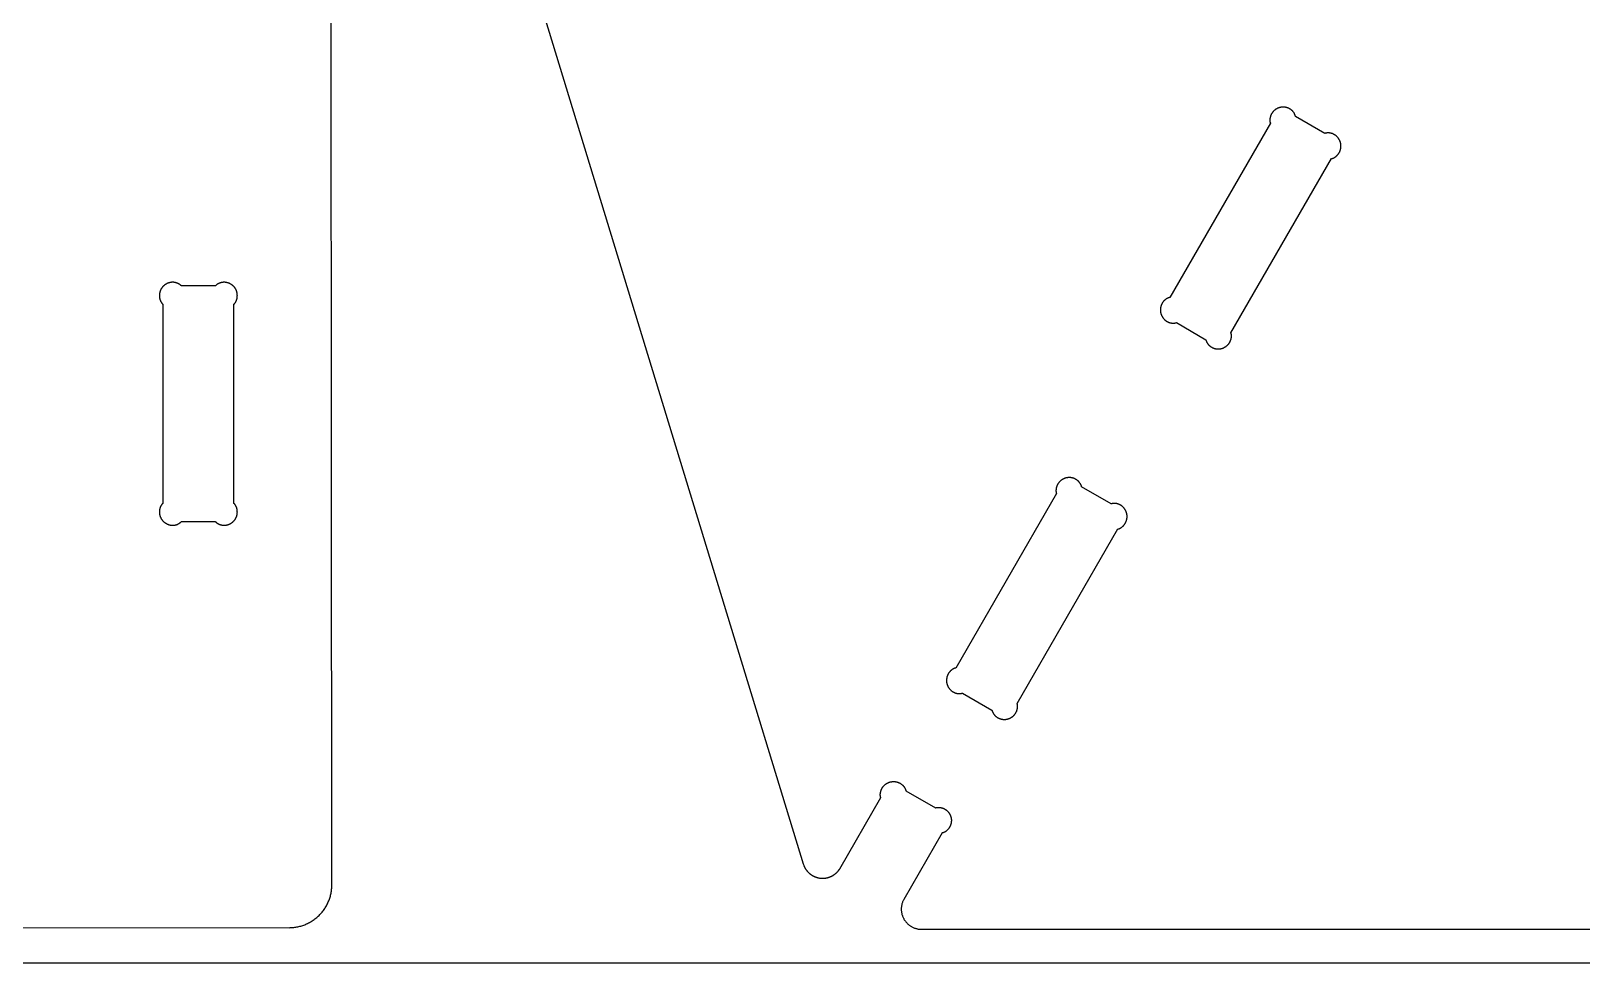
# Model space of a CAD drawing. Header units: millimetres. Extents: x 0 to 2438, y 0 to 1220.
# Drawn here: x 778 to 1238.5, y 0 to 276.7 of the extents above; entities that cross this region are included whole.
import ezdxf

# ---------------------------------------------------------------- set-up
doc = ezdxf.new("R2010")
doc.units = ezdxf.units.MM
doc.header["$MEASUREMENT"] = 0
for name, color, linetype in [('Profile - inside', 30, 'Continuous'), ('Profile - outside', 7, 'Continuous'), ('Stock Perimeter', 1, 'Continuous')]:
    doc.layers.add(name, color=color, linetype=linetype)

msp = doc.modelspace()

# ---------------------------------------------------------------- linework, layer by layer
at = {"layer": 'Profile - inside'}
for points in [[(1116.08, 197.54), (1116.06, 197.54), (1116.04, 197.54), (1116.01, 197.54), (1115.99, 197.54), (1115.97, 197.53), (1115.94, 197.53), (1115.92, 197.52), (1115.89, 197.52), (1115.85, 197.51), (1115.8, 197.49), (1115.75, 197.48), (1115.7, 197.46), (1115.65, 197.44), (1115.6, 197.42), (1115.55, 197.4), (1115.49, 197.38), (1115.44, 197.35), (1115.39, 197.33), (1115.34, 197.3), (1115.28, 197.27), (1115.21, 197.22), (1115.13, 197.18), (1115.06, 197.13), (1114.99, 197.08), (1114.91, 197.03), (1114.84, 196.97), (1114.77, 196.91), (1114.7, 196.86), (1114.63, 196.79), (1114.56, 196.73), (1114.49, 196.67), (1114.42, 196.6), (1114.36, 196.53), (1114.29, 196.46), (1114.23, 196.38), (1114.17, 196.31), (1114.11, 196.23), (1114.05, 196.15), (1113.99, 196.07), (1113.94, 195.99), (1113.89, 195.9), (1113.84, 195.82), (1113.79, 195.73), (1113.74, 195.64), (1113.7, 195.55), (1113.66, 195.46), (1113.62, 195.36), (1113.58, 195.27), (1113.54, 195.18), (1113.51, 195.08), (1113.48, 194.98), (1113.45, 194.88), (1113.43, 194.79), (1113.41, 194.69), (1113.39, 194.59), (1113.37, 194.49), (1113.35, 194.39), (1113.34, 194.29), (1113.33, 194.19), (1113.32, 194.08), (1113.32, 193.98), (1113.32, 193.88), (1113.32, 193.78), (1113.32, 193.68), (1113.33, 193.59), (1113.34, 193.49), (1113.35, 193.39), (1113.36, 193.29), (1113.38, 193.2), (1113.39, 193.1), (1113.41, 193.01), (1113.44, 192.91), (1113.46, 192.82), (1113.49, 192.73), (1113.51, 192.64), (1113.54, 192.55), (1113.58, 192.47), (1113.61, 192.38), (1113.64, 192.3), (1113.68, 192.22), (1113.72, 192.14), (1113.76, 192.06), (1113.8, 191.98), (1113.84, 191.9), (1113.92, 191.78), (1113.96, 191.72), (1114, 191.66), (1114.04, 191.6), (1114.08, 191.54), (1114.13, 191.48), (1114.17, 191.42), (1114.22, 191.36), (1114.27, 191.3), (1114.32, 191.24), (1114.37, 191.19), (1114.42, 191.13), (1114.47, 191.07), (1114.53, 191.02), (1114.59, 190.97), (1114.64, 190.91), (1114.7, 190.86), (1114.76, 190.81), (1114.82, 190.76), (1114.89, 190.71), (1114.95, 190.67), (1115.01, 190.62), (1115.08, 190.58), (1115.15, 190.53), (1115.21, 190.49), (1115.28, 190.45), (1115.35, 190.41), (1115.42, 190.37), (1115.49, 190.33), (1115.56, 190.3), (1115.64, 190.27), (1115.71, 190.23), (1115.79, 190.2), (1115.86, 190.18), (1115.94, 190.15), (1116.01, 190.12), (1116.09, 190.1), (1116.16, 190.08), (1116.24, 190.06), (1116.32, 190.04), (1116.4, 190.02), (1116.48, 190.01), (1116.55, 190), (1116.63, 189.98), (1116.71, 189.97), (1116.79, 189.97), (1116.87, 189.96), (1116.95, 189.96), (1117.02, 189.95), (1117.1, 189.95), (1117.18, 189.96), (1117.26, 189.96), (1117.33, 189.96), (1117.41, 189.97), (1117.49, 189.98), (1117.56, 189.99), (1117.64, 190), (1117.71, 190.01), (1117.78, 190.02), (1117.86, 190.04), (1117.93, 190.06), (1118, 190.08), (1118.07, 190.1), (1126.82, 185.04), (1126.84, 184.97), (1126.86, 184.9), (1126.88, 184.83), (1126.9, 184.76), (1126.93, 184.69), (1126.95, 184.62), (1126.98, 184.55), (1127.01, 184.48), (1127.04, 184.41), (1127.07, 184.34), (1127.11, 184.27), (1127.14, 184.2), (1127.18, 184.13), (1127.22, 184.07), (1127.26, 184), (1127.31, 183.93), (1127.35, 183.87), (1127.4, 183.81), (1127.44, 183.74), (1127.49, 183.68), (1127.54, 183.62), (1127.59, 183.56), (1127.65, 183.5), (1127.7, 183.44), (1127.76, 183.38), (1127.81, 183.33), (1127.87, 183.28), (1127.93, 183.22), (1127.99, 183.17), (1128.06, 183.12), (1128.12, 183.07), (1128.18, 183.02), (1128.25, 182.98), (1128.32, 182.93), (1128.38, 182.89), (1128.45, 182.85), (1128.52, 182.81), (1128.59, 182.77), (1128.66, 182.73), (1128.73, 182.69), (1128.8, 182.66), (1128.87, 182.63), (1128.95, 182.6), (1129.02, 182.57), (1129.09, 182.54), (1129.17, 182.51), (1129.24, 182.49), (1129.31, 182.46), (1129.39, 182.44), (1129.46, 182.42), (1129.54, 182.4), (1129.61, 182.38), (1129.69, 182.37), (1129.76, 182.35), (1129.84, 182.34), (1129.91, 182.33), (1129.98, 182.32), (1130.06, 182.31), (1130.13, 182.3), (1130.2, 182.3), (1130.28, 182.29), (1130.35, 182.29), (1130.49, 182.29), (1130.58, 182.29), (1130.67, 182.29), (1130.76, 182.3), (1130.85, 182.3), (1130.94, 182.31), (1131.03, 182.32), (1131.12, 182.34), (1131.21, 182.35), (1131.3, 182.37), (1131.39, 182.39), (1131.48, 182.41), (1131.57, 182.44), (1131.67, 182.47), (1131.76, 182.5), (1131.85, 182.53), (1131.94, 182.56), (1132.03, 182.6), (1132.12, 182.64), (1132.21, 182.68), (1132.3, 182.73), (1132.39, 182.77), (1132.47, 182.82), (1132.56, 182.87), (1132.64, 182.93), (1132.73, 182.98), (1132.81, 183.04), (1132.89, 183.1), (1132.97, 183.17), (1133.05, 183.23), (1133.12, 183.3), (1133.2, 183.37), (1133.27, 183.44), (1133.34, 183.51), (1133.41, 183.59), (1133.48, 183.66), (1133.54, 183.74), (1133.61, 183.82), (1133.67, 183.9), (1133.73, 183.98), (1133.78, 184.07), (1133.84, 184.15), (1133.89, 184.24), (1133.94, 184.32), (1133.98, 184.41), (1134.03, 184.5), (1134.07, 184.59), (1134.11, 184.68), (1134.15, 184.77), (1134.18, 184.86), (1134.21, 184.95), (1134.24, 185.04), (1134.27, 185.13), (1134.3, 185.23), (1134.32, 185.32), (1134.34, 185.41), (1134.36, 185.5), (1134.37, 185.59), (1134.39, 185.68), (1134.4, 185.77), (1134.41, 185.86), (1134.41, 185.95), (1134.42, 186.04), (1134.42, 186.13), (1134.42, 186.22), (1134.42, 186.28), (1134.42, 186.34), (1134.42, 186.39), (1134.41, 186.45), (1134.41, 186.51), (1134.4, 186.56), (1134.4, 186.62), (1134.39, 186.67), (1134.38, 186.72), (1134.36, 186.77), (1134.35, 186.82), (1134.34, 186.87), (1134.33, 186.89), (1134.32, 186.91), (1134.31, 186.94), (1134.31, 186.96), (1134.3, 186.98), (1134.29, 187), (1134.28, 187.02), (1134.27, 187.04), (1164.17, 238.83), (1164.19, 238.83), (1164.22, 238.83), (1164.24, 238.83), (1164.26, 238.83), (1164.29, 238.84), (1164.31, 238.84), (1164.33, 238.85), (1164.36, 238.85), (1164.4, 238.86), (1164.45, 238.88), (1164.5, 238.89), (1164.55, 238.91), (1164.6, 238.93), (1164.65, 238.95), (1164.7, 238.97), (1164.75, 238.99), (1164.81, 239.02), (1164.86, 239.05), (1164.91, 239.07), (1164.96, 239.1), (1165.04, 239.15), (1165.11, 239.2), (1165.19, 239.24), (1165.26, 239.29), (1165.33, 239.35), (1165.41, 239.4), (1165.48, 239.46), (1165.55, 239.52), (1165.62, 239.58), (1165.69, 239.64), (1165.76, 239.71), (1165.82, 239.78), (1165.89, 239.85), (1165.95, 239.92), (1166.02, 239.99), (1166.08, 240.07), (1166.14, 240.14), (1166.19, 240.22), (1166.25, 240.3), (1166.31, 240.39), (1166.36, 240.47), (1166.41, 240.56), (1166.46, 240.64), (1166.5, 240.73), (1166.55, 240.82), (1166.59, 240.92), (1166.63, 241.01), (1166.67, 241.1), (1166.7, 241.2), (1166.74, 241.3), (1166.77, 241.39), (1166.79, 241.49), (1166.82, 241.59), (1166.84, 241.69), (1166.86, 241.79), (1166.88, 241.89), (1166.89, 241.99), (1166.9, 242.09), (1166.91, 242.19), (1166.92, 242.29), (1166.92, 242.39), (1166.93, 242.49), (1166.93, 242.59), (1166.92, 242.69), (1166.92, 242.79), (1166.91, 242.89), (1166.9, 242.98), (1166.88, 243.08), (1166.87, 243.18), (1166.85, 243.27), (1166.83, 243.37), (1166.81, 243.46), (1166.79, 243.55), (1166.76, 243.64), (1166.73, 243.73), (1166.7, 243.82), (1166.67, 243.91), (1166.64, 243.99), (1166.6, 244.08), (1166.56, 244.16), (1166.52, 244.24), (1166.48, 244.32), (1166.44, 244.4), (1166.4, 244.47), (1166.33, 244.59), (1166.29, 244.66), (1166.25, 244.72), (1166.2, 244.78), (1166.16, 244.84), (1166.12, 244.9), (1166.07, 244.96), (1166.02, 245.02), (1165.98, 245.07), (1165.93, 245.13), (1165.88, 245.19), (1165.82, 245.24), (1165.77, 245.3), (1165.71, 245.35), (1165.66, 245.41), (1165.6, 245.46), (1165.54, 245.51), (1165.48, 245.56), (1165.42, 245.61), (1165.36, 245.66), (1165.3, 245.71), (1165.23, 245.75), (1165.17, 245.8), (1165.1, 245.84), (1165.03, 245.88), (1164.96, 245.92), (1164.89, 245.96), (1164.82, 246), (1164.75, 246.04), (1164.68, 246.07), (1164.61, 246.11), (1164.53, 246.14), (1164.46, 246.17), (1164.38, 246.2), (1164.31, 246.22), (1164.23, 246.25), (1164.16, 246.27), (1164.08, 246.29), (1164, 246.31), (1163.93, 246.33), (1163.85, 246.35), (1163.77, 246.36), (1163.69, 246.38), (1163.61, 246.39), (1163.53, 246.4), (1163.46, 246.41), (1163.38, 246.41), (1163.3, 246.42), (1163.22, 246.42), (1163.14, 246.42), (1163.07, 246.42), (1162.99, 246.41), (1162.91, 246.41), (1162.84, 246.4), (1162.76, 246.4), (1162.68, 246.39), (1162.61, 246.38), (1162.53, 246.36), (1162.46, 246.35), (1162.39, 246.33), (1162.32, 246.32), (1162.24, 246.3), (1162.17, 246.28), (1153.43, 251.33), (1153.41, 251.4), (1153.39, 251.47), (1153.37, 251.54), (1153.35, 251.61), (1153.32, 251.68), (1153.3, 251.75), (1153.27, 251.83), (1153.24, 251.9), (1153.21, 251.97), (1153.18, 252.03), (1153.14, 252.1), (1153.1, 252.17), (1153.07, 252.24), (1153.03, 252.31), (1152.99, 252.37), (1152.94, 252.44), (1152.9, 252.5), (1152.85, 252.57), (1152.81, 252.63), (1152.76, 252.69), (1152.71, 252.75), (1152.65, 252.81), (1152.6, 252.87), (1152.55, 252.93), (1152.49, 252.99), (1152.43, 253.04), (1152.37, 253.1), (1152.32, 253.15), (1152.25, 253.2), (1152.19, 253.25), (1152.13, 253.3), (1152.06, 253.35), (1152, 253.4), (1151.93, 253.44), (1151.87, 253.49), (1151.8, 253.53), (1151.73, 253.57), (1151.66, 253.61), (1151.59, 253.65), (1151.52, 253.68), (1151.45, 253.72), (1151.37, 253.75), (1151.3, 253.78), (1151.23, 253.81), (1151.15, 253.84), (1151.08, 253.86), (1151.01, 253.89), (1150.93, 253.91), (1150.86, 253.93), (1150.78, 253.95), (1150.71, 253.97), (1150.63, 253.99), (1150.56, 254.01), (1150.48, 254.02), (1150.41, 254.03), (1150.34, 254.05), (1150.26, 254.05), (1150.19, 254.06), (1150.11, 254.07), (1150.04, 254.08), (1149.97, 254.08), (1149.89, 254.08), (1149.75, 254.09), (1149.66, 254.09), (1149.58, 254.08), (1149.49, 254.08), (1149.4, 254.07), (1149.31, 254.06), (1149.22, 254.05), (1149.13, 254.04), (1149.04, 254.02), (1148.94, 254), (1148.85, 253.98), (1148.76, 253.96), (1148.67, 253.93), (1148.58, 253.91), (1148.49, 253.88), (1148.4, 253.85), (1148.3, 253.81), (1148.21, 253.77), (1148.12, 253.73), (1148.03, 253.69), (1147.95, 253.65), (1147.86, 253.6), (1147.77, 253.55), (1147.69, 253.5), (1147.6, 253.45), (1147.52, 253.39), (1147.43, 253.33), (1147.35, 253.27), (1147.27, 253.21), (1147.2, 253.14), (1147.12, 253.08), (1147.05, 253.01), (1146.97, 252.94), (1146.9, 252.86), (1146.83, 252.79), (1146.77, 252.71), (1146.7, 252.63), (1146.64, 252.55), (1146.58, 252.47), (1146.52, 252.39), (1146.46, 252.31), (1146.41, 252.22), (1146.36, 252.14), (1146.31, 252.05), (1146.26, 251.96), (1146.22, 251.87), (1146.17, 251.78), (1146.14, 251.69), (1146.1, 251.6), (1146.06, 251.51), (1146.03, 251.42), (1146, 251.33), (1145.97, 251.24), (1145.95, 251.15), (1145.93, 251.05), (1145.91, 250.96), (1145.89, 250.87), (1145.87, 250.78), (1145.86, 250.69), (1145.85, 250.6), (1145.84, 250.51), (1145.83, 250.42), (1145.83, 250.33), (1145.82, 250.24), (1145.82, 250.16), (1145.82, 250.1), (1145.82, 250.04), (1145.83, 249.98), (1145.83, 249.92), (1145.84, 249.86), (1145.84, 249.81), (1145.85, 249.75), (1145.86, 249.7), (1145.87, 249.65), (1145.88, 249.6), (1145.9, 249.55), (1145.91, 249.53), (1145.91, 249.5), (1145.92, 249.48), (1145.93, 249.46), (1145.94, 249.43), (1145.95, 249.41), (1145.96, 249.39), (1145.97, 249.37), (1145.98, 249.35), (1145.99, 249.33), (1116.08, 197.54)], [(838.19, 195.54), (838.21, 195.55), (838.23, 195.56), (838.25, 195.58), (838.27, 195.59), (838.29, 195.61), (838.3, 195.62), (838.32, 195.64), (838.34, 195.65), (838.38, 195.69), (838.41, 195.72), (838.45, 195.76), (838.48, 195.8), (838.51, 195.84), (838.55, 195.88), (838.58, 195.93), (838.61, 195.97), (838.65, 196.02), (838.68, 196.07), (838.71, 196.12), (838.74, 196.17), (838.78, 196.25), (838.82, 196.33), (838.86, 196.41), (838.9, 196.49), (838.94, 196.57), (838.97, 196.65), (839.01, 196.74), (839.04, 196.83), (839.07, 196.91), (839.1, 197), (839.12, 197.09), (839.15, 197.19), (839.17, 197.28), (839.19, 197.37), (839.21, 197.47), (839.22, 197.56), (839.24, 197.66), (839.25, 197.76), (839.26, 197.86), (839.26, 197.96), (839.26, 198.06), (839.27, 198.16), (839.26, 198.26), (839.26, 198.36), (839.25, 198.46), (839.24, 198.56), (839.23, 198.66), (839.22, 198.76), (839.2, 198.86), (839.18, 198.96), (839.16, 199.06), (839.13, 199.16), (839.1, 199.25), (839.07, 199.35), (839.04, 199.45), (839.01, 199.54), (838.97, 199.64), (838.93, 199.73), (838.89, 199.82), (838.84, 199.91), (838.8, 200), (838.75, 200.09), (838.7, 200.17), (838.64, 200.26), (838.59, 200.34), (838.53, 200.42), (838.47, 200.5), (838.41, 200.58), (838.35, 200.65), (838.29, 200.73), (838.23, 200.8), (838.16, 200.87), (838.09, 200.94), (838.03, 201), (837.96, 201.07), (837.89, 201.13), (837.82, 201.19), (837.74, 201.24), (837.67, 201.3), (837.6, 201.35), (837.52, 201.4), (837.45, 201.45), (837.37, 201.5), (837.3, 201.54), (837.17, 201.61), (837.11, 201.64), (837.04, 201.68), (836.98, 201.71), (836.91, 201.74), (836.84, 201.77), (836.77, 201.8), (836.7, 201.82), (836.63, 201.85), (836.56, 201.88), (836.49, 201.9), (836.41, 201.92), (836.34, 201.94), (836.27, 201.96), (836.19, 201.98), (836.11, 202), (836.04, 202.01), (835.96, 202.03), (835.88, 202.04), (835.8, 202.05), (835.73, 202.06), (835.65, 202.07), (835.57, 202.07), (835.49, 202.08), (835.41, 202.08), (835.33, 202.08), (835.25, 202.08), (835.17, 202.08), (835.09, 202.07), (835.01, 202.07), (834.93, 202.06), (834.85, 202.05), (834.77, 202.04), (834.69, 202.03), (834.61, 202.01), (834.53, 202), (834.46, 201.98), (834.38, 201.96), (834.3, 201.94), (834.23, 201.92), (834.15, 201.89), (834.08, 201.86), (834, 201.84), (833.93, 201.81), (833.86, 201.78), (833.78, 201.74), (833.71, 201.71), (833.64, 201.67), (833.57, 201.64), (833.51, 201.6), (833.44, 201.56), (833.37, 201.52), (833.31, 201.48), (833.25, 201.43), (833.18, 201.39), (833.12, 201.34), (833.06, 201.29), (833.01, 201.25), (832.95, 201.2), (832.89, 201.15), (832.84, 201.1), (832.79, 201.04), (832.74, 200.99), (822.65, 200.99), (822.6, 201.04), (822.54, 201.1), (822.49, 201.15), (822.44, 201.2), (822.38, 201.25), (822.32, 201.29), (822.26, 201.34), (822.2, 201.39), (822.14, 201.43), (822.08, 201.48), (822.01, 201.52), (821.95, 201.56), (821.88, 201.6), (821.81, 201.64), (821.74, 201.67), (821.67, 201.71), (821.6, 201.74), (821.53, 201.78), (821.46, 201.81), (821.38, 201.84), (821.31, 201.86), (821.23, 201.89), (821.16, 201.92), (821.08, 201.94), (821.01, 201.96), (820.93, 201.98), (820.85, 202), (820.77, 202.01), (820.69, 202.03), (820.61, 202.04), (820.53, 202.05), (820.46, 202.06), (820.38, 202.07), (820.3, 202.07), (820.22, 202.08), (820.14, 202.08), (820.06, 202.08), (819.98, 202.08), (819.9, 202.08), (819.82, 202.07), (819.74, 202.07), (819.66, 202.06), (819.58, 202.05), (819.5, 202.04), (819.42, 202.03), (819.35, 202.01), (819.27, 202), (819.19, 201.98), (819.12, 201.96), (819.04, 201.94), (818.97, 201.92), (818.9, 201.9), (818.82, 201.88), (818.75, 201.85), (818.68, 201.82), (818.61, 201.8), (818.54, 201.77), (818.47, 201.74), (818.41, 201.71), (818.34, 201.68), (818.28, 201.64), (818.21, 201.61), (818.09, 201.54), (818.01, 201.5), (817.94, 201.45), (817.86, 201.4), (817.79, 201.35), (817.71, 201.3), (817.64, 201.24), (817.57, 201.19), (817.5, 201.13), (817.43, 201.07), (817.36, 201), (817.29, 200.94), (817.22, 200.87), (817.16, 200.8), (817.09, 200.73), (817.03, 200.65), (816.97, 200.58), (816.91, 200.5), (816.85, 200.42), (816.8, 200.34), (816.74, 200.26), (816.69, 200.17), (816.64, 200.09), (816.59, 200), (816.54, 199.91), (816.5, 199.82), (816.46, 199.73), (816.42, 199.64), (816.38, 199.54), (816.34, 199.45), (816.31, 199.35), (816.28, 199.25), (816.25, 199.16), (816.23, 199.06), (816.21, 198.96), (816.19, 198.86), (816.17, 198.76), (816.15, 198.66), (816.14, 198.56), (816.13, 198.46), (816.13, 198.36), (816.12, 198.26), (816.12, 198.16), (816.12, 198.06), (816.12, 197.96), (816.13, 197.86), (816.14, 197.76), (816.15, 197.66), (816.16, 197.56), (816.18, 197.47), (816.2, 197.37), (816.21, 197.28), (816.24, 197.19), (816.26, 197.09), (816.29, 197), (816.32, 196.91), (816.35, 196.83), (816.38, 196.74), (816.41, 196.65), (816.45, 196.57), (816.48, 196.49), (816.52, 196.41), (816.56, 196.33), (816.6, 196.25), (816.65, 196.17), (816.68, 196.12), (816.71, 196.07), (816.74, 196.02), (816.77, 195.97), (816.8, 195.93), (816.84, 195.88), (816.87, 195.84), (816.9, 195.8), (816.94, 195.76), (816.97, 195.72), (817.01, 195.69), (817.04, 195.65), (817.06, 195.64), (817.08, 195.62), (817.1, 195.61), (817.12, 195.59), (817.14, 195.58), (817.15, 195.56), (817.17, 195.55), (817.19, 195.54), (817.19, 136.49), (817.18, 136.48), (817.16, 136.46), (817.14, 136.45), (817.12, 136.44), (817.1, 136.42), (817.08, 136.41), (817.06, 136.39), (817.05, 136.37), (817.01, 136.34), (816.97, 136.3), (816.94, 136.27), (816.91, 136.23), (816.87, 136.19), (816.84, 136.14), (816.8, 136.1), (816.77, 136.05), (816.74, 136), (816.71, 135.96), (816.68, 135.9), (816.65, 135.85), (816.6, 135.78), (816.56, 135.7), (816.52, 135.62), (816.48, 135.54), (816.45, 135.46), (816.41, 135.37), (816.38, 135.29), (816.35, 135.2), (816.32, 135.11), (816.29, 135.02), (816.26, 134.93), (816.24, 134.84), (816.21, 134.75), (816.2, 134.65), (816.18, 134.56), (816.16, 134.46), (816.15, 134.36), (816.14, 134.27), (816.13, 134.17), (816.12, 134.07), (816.12, 133.97), (816.12, 133.87), (816.12, 133.77), (816.13, 133.67), (816.13, 133.57), (816.14, 133.47), (816.15, 133.37), (816.17, 133.27), (816.19, 133.17), (816.21, 133.07), (816.23, 132.97), (816.25, 132.87), (816.28, 132.77), (816.31, 132.68), (816.34, 132.58), (816.38, 132.48), (816.42, 132.39), (816.46, 132.3), (816.5, 132.21), (816.54, 132.11), (816.59, 132.03), (816.64, 131.94), (816.69, 131.85), (816.74, 131.77), (816.8, 131.68), (816.85, 131.6), (816.91, 131.52), (816.97, 131.45), (817.03, 131.37), (817.09, 131.3), (817.16, 131.23), (817.22, 131.16), (817.29, 131.09), (817.36, 131.02), (817.43, 130.96), (817.5, 130.9), (817.57, 130.84), (817.64, 130.78), (817.71, 130.73), (817.79, 130.68), (817.86, 130.63), (817.94, 130.58), (818.01, 130.53), (818.09, 130.49), (818.21, 130.42), (818.28, 130.38), (818.34, 130.35), (818.41, 130.32), (818.47, 130.29), (818.54, 130.26), (818.61, 130.23), (818.68, 130.2), (818.75, 130.18), (818.82, 130.15), (818.9, 130.13), (818.97, 130.11), (819.04, 130.08), (819.12, 130.06), (819.19, 130.05), (819.27, 130.03), (819.35, 130.01), (819.42, 130), (819.5, 129.99), (819.58, 129.98), (819.66, 129.97), (819.74, 129.96), (819.82, 129.95), (819.89, 129.95), (819.97, 129.95), (820.05, 129.95), (820.13, 129.95), (820.21, 129.95), (820.29, 129.95), (820.37, 129.96), (820.45, 129.97), (820.53, 129.98), (820.61, 129.99), (820.69, 130), (820.77, 130.01), (820.85, 130.03), (820.93, 130.05), (821, 130.07), (821.08, 130.09), (821.16, 130.11), (821.23, 130.14), (821.31, 130.16), (821.38, 130.19), (821.45, 130.22), (821.53, 130.25), (821.6, 130.28), (821.67, 130.32), (821.74, 130.35), (821.81, 130.39), (821.88, 130.43), (821.94, 130.47), (822.01, 130.51), (822.07, 130.55), (822.13, 130.59), (822.2, 130.64), (822.26, 130.68), (822.32, 130.73), (822.38, 130.78), (822.43, 130.83), (822.49, 130.88), (822.54, 130.93), (822.59, 130.98), (822.65, 131.04), (832.74, 131.03), (832.79, 130.98), (832.84, 130.93), (832.89, 130.88), (832.95, 130.83), (833.01, 130.78), (833.07, 130.73), (833.12, 130.68), (833.19, 130.64), (833.25, 130.59), (833.31, 130.55), (833.37, 130.51), (833.44, 130.47), (833.51, 130.43), (833.57, 130.39), (833.64, 130.35), (833.71, 130.32), (833.78, 130.28), (833.86, 130.25), (833.93, 130.22), (834, 130.19), (834.08, 130.16), (834.15, 130.14), (834.23, 130.11), (834.3, 130.09), (834.38, 130.07), (834.46, 130.05), (834.54, 130.03), (834.61, 130.01), (834.69, 130), (834.77, 129.99), (834.85, 129.98), (834.93, 129.97), (835.01, 129.96), (835.09, 129.95), (835.17, 129.95), (835.25, 129.95), (835.33, 129.95), (835.41, 129.95), (835.49, 129.95), (835.57, 129.95), (835.65, 129.96), (835.73, 129.97), (835.81, 129.98), (835.88, 129.99), (835.96, 130), (836.04, 130.01), (836.11, 130.03), (836.19, 130.05), (836.27, 130.06), (836.34, 130.08), (836.41, 130.11), (836.49, 130.13), (836.56, 130.15), (836.63, 130.18), (836.7, 130.2), (836.77, 130.23), (836.84, 130.26), (836.91, 130.29), (836.98, 130.32), (837.04, 130.35), (837.11, 130.38), (837.17, 130.42), (837.3, 130.49), (837.37, 130.53), (837.45, 130.58), (837.52, 130.63), (837.6, 130.68), (837.67, 130.73), (837.74, 130.78), (837.82, 130.84), (837.89, 130.9), (837.96, 130.96), (838.03, 131.02), (838.09, 131.09), (838.16, 131.16), (838.23, 131.23), (838.29, 131.3), (838.35, 131.37), (838.41, 131.45), (838.47, 131.52), (838.53, 131.6), (838.59, 131.68), (838.64, 131.77), (838.7, 131.85), (838.75, 131.94), (838.8, 132.03), (838.84, 132.11), (838.89, 132.21), (838.93, 132.3), (838.97, 132.39), (839.01, 132.48), (839.04, 132.58), (839.07, 132.68), (839.1, 132.77), (839.13, 132.87), (839.16, 132.97), (839.18, 133.07), (839.2, 133.17), (839.22, 133.27), (839.23, 133.37), (839.24, 133.47), (839.25, 133.57), (839.26, 133.67), (839.26, 133.77), (839.27, 133.87), (839.26, 133.97), (839.26, 134.07), (839.26, 134.17), (839.25, 134.27), (839.24, 134.36), (839.22, 134.46), (839.21, 134.56), (839.19, 134.65), (839.17, 134.75), (839.15, 134.84), (839.12, 134.93), (839.1, 135.02), (839.07, 135.11), (839.04, 135.2), (839.01, 135.29), (838.97, 135.37), (838.94, 135.46), (838.9, 135.54), (838.86, 135.62), (838.82, 135.7), (838.78, 135.78), (838.74, 135.85), (838.71, 135.9), (838.68, 135.96), (838.65, 136), (838.61, 136.05), (838.58, 136.1), (838.55, 136.14), (838.51, 136.19), (838.48, 136.23), (838.45, 136.27), (838.41, 136.3), (838.37, 136.34), (838.34, 136.37), (838.32, 136.39), (838.3, 136.41), (838.28, 136.42), (838.27, 136.44), (838.25, 136.45), (838.23, 136.46), (838.21, 136.48), (838.19, 136.49), (838.19, 195.54)], [(1052.58, 87.56), (1052.56, 87.56), (1052.53, 87.56), (1052.51, 87.55), (1052.49, 87.55), (1052.46, 87.55), (1052.44, 87.54), (1052.42, 87.54), (1052.39, 87.53), (1052.34, 87.52), (1052.3, 87.51), (1052.25, 87.5), (1052.2, 87.48), (1052.15, 87.46), (1052.09, 87.44), (1052.04, 87.42), (1051.99, 87.4), (1051.94, 87.37), (1051.89, 87.34), (1051.83, 87.31), (1051.78, 87.29), (1051.71, 87.24), (1051.63, 87.19), (1051.56, 87.15), (1051.48, 87.09), (1051.41, 87.04), (1051.34, 86.99), (1051.27, 86.93), (1051.2, 86.87), (1051.13, 86.81), (1051.06, 86.75), (1050.99, 86.68), (1050.92, 86.61), (1050.86, 86.54), (1050.79, 86.47), (1050.73, 86.4), (1050.67, 86.32), (1050.61, 86.25), (1050.55, 86.17), (1050.49, 86.09), (1050.44, 86), (1050.39, 85.92), (1050.34, 85.83), (1050.29, 85.74), (1050.24, 85.66), (1050.2, 85.57), (1050.15, 85.47), (1050.11, 85.38), (1050.08, 85.29), (1050.04, 85.19), (1050.01, 85.09), (1049.98, 85), (1049.95, 84.9), (1049.93, 84.8), (1049.9, 84.7), (1049.88, 84.6), (1049.87, 84.5), (1049.85, 84.4), (1049.84, 84.3), (1049.83, 84.2), (1049.82, 84.1), (1049.82, 84), (1049.82, 83.9), (1049.82, 83.8), (1049.82, 83.7), (1049.83, 83.6), (1049.83, 83.5), (1049.85, 83.41), (1049.86, 83.31), (1049.87, 83.21), (1049.89, 83.12), (1049.91, 83.02), (1049.93, 82.93), (1049.96, 82.84), (1049.98, 82.75), (1050.01, 82.66), (1050.04, 82.57), (1050.07, 82.48), (1050.11, 82.4), (1050.14, 82.31), (1050.18, 82.23), (1050.22, 82.15), (1050.26, 82.07), (1050.3, 81.99), (1050.34, 81.92), (1050.42, 81.79), (1050.46, 81.73), (1050.5, 81.67), (1050.54, 81.61), (1050.58, 81.55), (1050.63, 81.49), (1050.67, 81.43), (1050.72, 81.37), (1050.77, 81.32), (1050.82, 81.26), (1050.87, 81.2), (1050.92, 81.15), (1050.97, 81.09), (1051.03, 81.04), (1051.08, 80.98), (1051.14, 80.93), (1051.2, 80.88), (1051.26, 80.83), (1051.32, 80.78), (1051.38, 80.73), (1051.45, 80.68), (1051.51, 80.64), (1051.58, 80.59), (1051.64, 80.55), (1051.71, 80.51), (1051.78, 80.46), (1051.85, 80.43), (1051.92, 80.39), (1051.99, 80.35), (1052.06, 80.32), (1052.14, 80.28), (1052.21, 80.25), (1052.28, 80.22), (1052.36, 80.19), (1052.43, 80.16), (1052.51, 80.14), (1052.59, 80.12), (1052.66, 80.09), (1052.74, 80.07), (1052.82, 80.06), (1052.9, 80.04), (1052.97, 80.02), (1053.05, 80.01), (1053.13, 80), (1053.21, 79.99), (1053.29, 79.98), (1053.37, 79.98), (1053.44, 79.97), (1053.52, 79.97), (1053.6, 79.97), (1053.68, 79.97), (1053.75, 79.97), (1053.83, 79.98), (1053.91, 79.98), (1053.98, 79.99), (1054.06, 80), (1054.13, 80.01), (1054.21, 80.03), (1054.28, 80.04), (1054.36, 80.06), (1054.43, 80.07), (1054.5, 80.09), (1054.57, 80.11), (1063.32, 75.06), (1063.34, 74.99), (1063.36, 74.92), (1063.38, 74.85), (1063.4, 74.78), (1063.42, 74.7), (1063.45, 74.63), (1063.48, 74.56), (1063.51, 74.49), (1063.54, 74.42), (1063.57, 74.35), (1063.61, 74.28), (1063.64, 74.22), (1063.68, 74.15), (1063.72, 74.08), (1063.76, 74.02), (1063.8, 73.95), (1063.85, 73.89), (1063.89, 73.82), (1063.94, 73.76), (1063.99, 73.7), (1064.04, 73.63), (1064.09, 73.57), (1064.15, 73.52), (1064.2, 73.46), (1064.26, 73.4), (1064.31, 73.35), (1064.37, 73.29), (1064.43, 73.24), (1064.49, 73.19), (1064.55, 73.14), (1064.62, 73.09), (1064.68, 73.04), (1064.75, 72.99), (1064.81, 72.95), (1064.88, 72.9), (1064.95, 72.86), (1065.02, 72.82), (1065.09, 72.78), (1065.16, 72.75), (1065.23, 72.71), (1065.3, 72.67), (1065.37, 72.64), (1065.44, 72.61), (1065.52, 72.58), (1065.59, 72.55), (1065.66, 72.53), (1065.74, 72.5), (1065.81, 72.48), (1065.89, 72.46), (1065.96, 72.44), (1066.04, 72.42), (1066.11, 72.4), (1066.18, 72.38), (1066.26, 72.37), (1066.33, 72.36), (1066.41, 72.35), (1066.48, 72.34), (1066.56, 72.33), (1066.63, 72.32), (1066.7, 72.31), (1066.78, 72.31), (1066.85, 72.31), (1066.99, 72.3), (1067.08, 72.3), (1067.17, 72.31), (1067.26, 72.31), (1067.35, 72.32), (1067.43, 72.33), (1067.53, 72.34), (1067.62, 72.35), (1067.71, 72.37), (1067.8, 72.39), (1067.89, 72.41), (1067.98, 72.43), (1068.07, 72.46), (1068.16, 72.48), (1068.26, 72.51), (1068.35, 72.54), (1068.44, 72.58), (1068.53, 72.62), (1068.62, 72.66), (1068.71, 72.7), (1068.8, 72.74), (1068.88, 72.79), (1068.97, 72.84), (1069.06, 72.89), (1069.14, 72.94), (1069.23, 73), (1069.31, 73.06), (1069.39, 73.12), (1069.47, 73.18), (1069.55, 73.25), (1069.62, 73.31), (1069.7, 73.38), (1069.77, 73.45), (1069.84, 73.53), (1069.91, 73.6), (1069.98, 73.68), (1070.04, 73.76), (1070.11, 73.84), (1070.17, 73.92), (1070.22, 74), (1070.28, 74.08), (1070.33, 74.17), (1070.39, 74.25), (1070.44, 74.34), (1070.48, 74.43), (1070.53, 74.52), (1070.57, 74.61), (1070.61, 74.7), (1070.65, 74.79), (1070.68, 74.88), (1070.71, 74.97), (1070.74, 75.06), (1070.77, 75.15), (1070.8, 75.24), (1070.82, 75.33), (1070.84, 75.43), (1070.86, 75.52), (1070.87, 75.61), (1070.89, 75.7), (1070.9, 75.79), (1070.91, 75.88), (1070.91, 75.97), (1070.92, 76.06), (1070.92, 76.14), (1070.92, 76.23), (1070.92, 76.29), (1070.92, 76.35), (1070.92, 76.41), (1070.91, 76.47), (1070.91, 76.52), (1070.9, 76.58), (1070.89, 76.63), (1070.88, 76.69), (1070.87, 76.74), (1070.86, 76.79), (1070.85, 76.84), (1070.84, 76.88), (1070.83, 76.91), (1070.82, 76.93), (1070.81, 76.95), (1070.8, 76.97), (1070.79, 77), (1070.79, 77.02), (1070.78, 77.04), (1070.77, 77.06), (1100.67, 128.84), (1100.69, 128.84), (1100.72, 128.84), (1100.74, 128.85), (1100.76, 128.85), (1100.78, 128.85), (1100.81, 128.86), (1100.83, 128.86), (1100.85, 128.87), (1100.9, 128.88), (1100.95, 128.89), (1101, 128.91), (1101.05, 128.93), (1101.1, 128.94), (1101.15, 128.96), (1101.2, 128.99), (1101.25, 129.01), (1101.3, 129.04), (1101.36, 129.06), (1101.41, 129.09), (1101.46, 129.12), (1101.54, 129.16), (1101.61, 129.21), (1101.68, 129.26), (1101.76, 129.31), (1101.83, 129.36), (1101.9, 129.42), (1101.98, 129.48), (1102.05, 129.53), (1102.12, 129.6), (1102.19, 129.66), (1102.25, 129.72), (1102.32, 129.79), (1102.39, 129.86), (1102.45, 129.93), (1102.51, 130.01), (1102.58, 130.08), (1102.63, 130.16), (1102.69, 130.24), (1102.75, 130.32), (1102.8, 130.4), (1102.86, 130.49), (1102.91, 130.57), (1102.96, 130.66), (1103, 130.75), (1103.05, 130.84), (1103.09, 130.93), (1103.13, 131.03), (1103.17, 131.12), (1103.2, 131.21), (1103.23, 131.31), (1103.26, 131.41), (1103.29, 131.51), (1103.32, 131.6), (1103.34, 131.7), (1103.36, 131.8), (1103.38, 131.9), (1103.39, 132), (1103.4, 132.1), (1103.41, 132.2), (1103.42, 132.31), (1103.42, 132.41), (1103.42, 132.51), (1103.42, 132.61), (1103.42, 132.71), (1103.41, 132.8), (1103.41, 132.9), (1103.4, 133), (1103.38, 133.1), (1103.37, 133.19), (1103.35, 133.29), (1103.33, 133.38), (1103.31, 133.48), (1103.28, 133.57), (1103.26, 133.66), (1103.23, 133.75), (1103.2, 133.84), (1103.17, 133.92), (1103.13, 134.01), (1103.1, 134.09), (1103.06, 134.17), (1103.02, 134.25), (1102.98, 134.33), (1102.94, 134.41), (1102.9, 134.49), (1102.82, 134.61), (1102.78, 134.67), (1102.74, 134.73), (1102.7, 134.79), (1102.66, 134.85), (1102.62, 134.91), (1102.57, 134.97), (1102.52, 135.03), (1102.47, 135.09), (1102.42, 135.15), (1102.37, 135.2), (1102.32, 135.26), (1102.27, 135.31), (1102.21, 135.37), (1102.16, 135.42), (1102.1, 135.48), (1102.04, 135.53), (1101.98, 135.58), (1101.92, 135.63), (1101.86, 135.68), (1101.79, 135.72), (1101.73, 135.77), (1101.66, 135.81), (1101.6, 135.86), (1101.53, 135.9), (1101.46, 135.94), (1101.39, 135.98), (1101.32, 136.02), (1101.25, 136.05), (1101.18, 136.09), (1101.11, 136.12), (1101.03, 136.15), (1100.96, 136.18), (1100.88, 136.21), (1100.81, 136.24), (1100.73, 136.26), (1100.65, 136.29), (1100.58, 136.31), (1100.5, 136.33), (1100.42, 136.35), (1100.35, 136.37), (1100.27, 136.38), (1100.19, 136.39), (1100.11, 136.4), (1100.03, 136.41), (1099.95, 136.42), (1099.88, 136.43), (1099.8, 136.43), (1099.72, 136.43), (1099.64, 136.43), (1099.56, 136.43), (1099.49, 136.43), (1099.41, 136.43), (1099.33, 136.42), (1099.26, 136.41), (1099.18, 136.4), (1099.11, 136.39), (1099.03, 136.38), (1098.96, 136.36), (1098.89, 136.35), (1098.81, 136.33), (1098.74, 136.31), (1098.67, 136.29), (1089.93, 141.34), (1089.91, 141.41), (1089.89, 141.49), (1089.87, 141.56), (1089.85, 141.63), (1089.82, 141.7), (1089.8, 141.77), (1089.77, 141.84), (1089.74, 141.91), (1089.71, 141.98), (1089.67, 142.05), (1089.64, 142.12), (1089.6, 142.19), (1089.56, 142.26), (1089.53, 142.32), (1089.48, 142.39), (1089.44, 142.45), (1089.4, 142.52), (1089.35, 142.58), (1089.3, 142.65), (1089.26, 142.71), (1089.2, 142.77), (1089.15, 142.83), (1089.1, 142.89), (1089.05, 142.95), (1088.99, 143), (1088.93, 143.06), (1088.87, 143.11), (1088.81, 143.17), (1088.75, 143.22), (1088.69, 143.27), (1088.63, 143.32), (1088.56, 143.37), (1088.5, 143.41), (1088.43, 143.46), (1088.36, 143.5), (1088.3, 143.54), (1088.23, 143.58), (1088.16, 143.62), (1088.09, 143.66), (1088.02, 143.7), (1087.94, 143.73), (1087.87, 143.76), (1087.8, 143.8), (1087.73, 143.83), (1087.65, 143.85), (1087.58, 143.88), (1087.5, 143.9), (1087.43, 143.93), (1087.36, 143.95), (1087.28, 143.97), (1087.21, 143.99), (1087.13, 144.01), (1087.06, 144.02), (1086.98, 144.04), (1086.91, 144.05), (1086.83, 144.06), (1086.76, 144.07), (1086.69, 144.08), (1086.61, 144.09), (1086.54, 144.09), (1086.47, 144.1), (1086.39, 144.1), (1086.25, 144.1), (1086.16, 144.1), (1086.07, 144.1), (1085.99, 144.09), (1085.9, 144.09), (1085.81, 144.08), (1085.72, 144.07), (1085.63, 144.05), (1085.53, 144.04), (1085.44, 144.02), (1085.35, 144), (1085.26, 143.98), (1085.17, 143.95), (1085.08, 143.92), (1084.98, 143.89), (1084.89, 143.86), (1084.8, 143.83), (1084.71, 143.79), (1084.62, 143.75), (1084.53, 143.71), (1084.44, 143.66), (1084.36, 143.62), (1084.27, 143.57), (1084.18, 143.52), (1084.1, 143.46), (1084.02, 143.41), (1083.93, 143.35), (1083.85, 143.29), (1083.77, 143.22), (1083.69, 143.16), (1083.62, 143.09), (1083.54, 143.02), (1083.47, 142.95), (1083.4, 142.88), (1083.33, 142.8), (1083.26, 142.73), (1083.2, 142.65), (1083.14, 142.57), (1083.08, 142.49), (1083.02, 142.41), (1082.96, 142.32), (1082.91, 142.24), (1082.86, 142.15), (1082.81, 142.07), (1082.76, 141.98), (1082.71, 141.89), (1082.67, 141.8), (1082.63, 141.71), (1082.6, 141.62), (1082.56, 141.53), (1082.53, 141.44), (1082.5, 141.35), (1082.47, 141.25), (1082.45, 141.16), (1082.42, 141.07), (1082.4, 140.98), (1082.39, 140.89), (1082.37, 140.8), (1082.36, 140.71), (1082.35, 140.62), (1082.34, 140.53), (1082.33, 140.44), (1082.32, 140.35), (1082.32, 140.26), (1082.32, 140.17), (1082.32, 140.11), (1082.32, 140.05), (1082.33, 139.99), (1082.33, 139.94), (1082.34, 139.88), (1082.34, 139.82), (1082.35, 139.77), (1082.36, 139.72), (1082.37, 139.66), (1082.38, 139.61), (1082.4, 139.57), (1082.4, 139.54), (1082.41, 139.52), (1082.42, 139.49), (1082.43, 139.47), (1082.44, 139.45), (1082.45, 139.43), (1082.45, 139.41), (1082.46, 139.38), (1082.47, 139.36), (1082.48, 139.34), (1052.58, 87.56)]]:
    msp.add_lwpolyline(points, dxfattribs=at)
at = {"layer": 'Profile - outside'}
for points in [[(849.21, 546.94), (1007.29, 29.39), (1007.35, 29.2), (1007.43, 29), (1007.46, 28.9), (1007.5, 28.8), (1007.55, 28.71), (1007.59, 28.61), (1007.64, 28.51), (1007.68, 28.42), (1007.73, 28.32), (1007.79, 28.23), (1007.84, 28.13), (1007.89, 28.04), (1007.95, 27.95), (1008.01, 27.85), (1008.07, 27.76), (1008.13, 27.67), (1008.2, 27.58), (1008.27, 27.5), (1008.33, 27.41), (1008.4, 27.32), (1008.48, 27.24), (1008.55, 27.15), (1008.62, 27.07), (1008.7, 26.99), (1008.78, 26.91), (1008.86, 26.83), (1008.94, 26.75), (1009.02, 26.68), (1009.11, 26.6), (1009.19, 26.53), (1009.28, 26.46), (1009.37, 26.39), (1009.46, 26.32), (1009.55, 26.26), (1009.64, 26.2), (1009.73, 26.13), (1009.82, 26.07), (1009.92, 26.01), (1010.01, 25.96), (1010.11, 25.9), (1010.21, 25.85), (1010.31, 25.8), (1010.41, 25.75), (1010.5, 25.7), (1010.6, 25.66), (1010.71, 25.61), (1010.81, 25.57), (1010.91, 25.53), (1011.01, 25.49), (1011.11, 25.46), (1011.22, 25.43), (1011.32, 25.39), (1011.42, 25.36), (1011.52, 25.34), (1011.63, 25.31), (1011.73, 25.29), (1011.83, 25.26), (1011.94, 25.24), (1012.14, 25.21), (1012.35, 25.18), (1012.55, 25.16), (1012.76, 25.15), (1012.87, 25.15), (1012.97, 25.14), (1013.08, 25.14), (1013.19, 25.15), (1013.29, 25.15), (1013.4, 25.16), (1013.51, 25.16), (1013.61, 25.17), (1013.72, 25.18), (1013.83, 25.2), (1013.94, 25.21), (1014.05, 25.23), (1014.15, 25.25), (1014.26, 25.27), (1014.37, 25.3), (1014.48, 25.32), (1014.58, 25.35), (1014.69, 25.38), (1014.8, 25.41), (1014.9, 25.44), (1015.01, 25.48), (1015.11, 25.52), (1015.22, 25.56), (1015.32, 25.6), (1015.42, 25.64), (1015.53, 25.69), (1015.63, 25.74), (1015.73, 25.79), (1015.83, 25.84), (1015.93, 25.89), (1016.02, 25.95), (1016.12, 26), (1016.22, 26.06), (1016.31, 26.12), (1016.4, 26.18), (1016.49, 26.25), (1016.58, 26.31), (1016.67, 26.38), (1016.76, 26.45), (1016.85, 26.52), (1016.93, 26.59), (1017.01, 26.66), (1017.1, 26.73), (1017.18, 26.81), (1017.25, 26.89), (1017.33, 26.96), (1017.41, 27.04), (1017.48, 27.12), (1017.55, 27.2), (1017.62, 27.28), (1017.69, 27.37), (1017.76, 27.45), (1017.82, 27.53), (1017.88, 27.62), (1017.95, 27.71), (1018, 27.79), (1018.12, 27.97), (1030.33, 49.1), (1030.32, 49.12), (1030.31, 49.14), (1030.3, 49.16), (1030.29, 49.18), (1030.28, 49.21), (1030.27, 49.23), (1030.26, 49.25), (1030.25, 49.27), (1030.24, 49.3), (1030.24, 49.32), (1030.22, 49.37), (1030.21, 49.42), (1030.2, 49.47), (1030.19, 49.53), (1030.18, 49.58), (1030.18, 49.64), (1030.17, 49.69), (1030.17, 49.75), (1030.16, 49.81), (1030.16, 49.87), (1030.16, 49.93), (1030.16, 50.02), (1030.17, 50.1), (1030.17, 50.19), (1030.18, 50.28), (1030.19, 50.37), (1030.2, 50.46), (1030.21, 50.55), (1030.23, 50.64), (1030.24, 50.74), (1030.27, 50.83), (1030.29, 50.92), (1030.31, 51.01), (1030.34, 51.1), (1030.37, 51.19), (1030.4, 51.28), (1030.44, 51.38), (1030.47, 51.47), (1030.51, 51.56), (1030.56, 51.64), (1030.6, 51.73), (1030.65, 51.82), (1030.7, 51.91), (1030.75, 51.99), (1030.8, 52.08), (1030.86, 52.16), (1030.92, 52.25), (1030.98, 52.33), (1031.04, 52.41), (1031.1, 52.48), (1031.17, 52.56), (1031.24, 52.63), (1031.31, 52.71), (1031.38, 52.78), (1031.46, 52.85), (1031.54, 52.91), (1031.61, 52.98), (1031.69, 53.04), (1031.77, 53.1), (1031.86, 53.16), (1031.94, 53.22), (1032.02, 53.27), (1032.11, 53.32), (1032.2, 53.37), (1032.29, 53.42), (1032.37, 53.46), (1032.46, 53.51), (1032.55, 53.55), (1032.64, 53.58), (1032.73, 53.62), (1032.83, 53.65), (1032.92, 53.68), (1033.01, 53.71), (1033.1, 53.73), (1033.19, 53.75), (1033.28, 53.77), (1033.37, 53.79), (1033.47, 53.81), (1033.56, 53.82), (1033.65, 53.83), (1033.74, 53.84), (1033.83, 53.85), (1033.91, 53.85), (1034, 53.86), (1034.09, 53.86), (1034.23, 53.86), (1034.31, 53.85), (1034.38, 53.85), (1034.45, 53.84), (1034.53, 53.84), (1034.6, 53.83), (1034.67, 53.82), (1034.75, 53.81), (1034.82, 53.79), (1034.9, 53.78), (1034.97, 53.76), (1035.05, 53.75), (1035.12, 53.73), (1035.2, 53.71), (1035.27, 53.68), (1035.35, 53.66), (1035.42, 53.64), (1035.49, 53.61), (1035.57, 53.58), (1035.64, 53.55), (1035.71, 53.52), (1035.78, 53.49), (1035.86, 53.45), (1035.93, 53.42), (1036, 53.38), (1036.07, 53.34), (1036.14, 53.3), (1036.2, 53.26), (1036.27, 53.21), (1036.34, 53.17), (1036.4, 53.12), (1036.47, 53.08), (1036.53, 53.03), (1036.59, 52.98), (1036.65, 52.92), (1036.71, 52.87), (1036.77, 52.82), (1036.83, 52.76), (1036.89, 52.7), (1036.94, 52.65), (1036.99, 52.59), (1037.05, 52.53), (1037.1, 52.46), (1037.15, 52.4), (1037.19, 52.34), (1037.24, 52.28), (1037.28, 52.21), (1037.33, 52.14), (1037.37, 52.08), (1037.41, 52.01), (1037.44, 51.94), (1037.48, 51.88), (1037.51, 51.81), (1037.55, 51.74), (1037.58, 51.67), (1037.61, 51.6), (1037.64, 51.53), (1037.66, 51.46), (1037.69, 51.38), (1037.71, 51.31), (1037.73, 51.24), (1037.75, 51.17), (1037.77, 51.1), (1046.51, 46.05), (1046.58, 46.07), (1046.65, 46.09), (1046.73, 46.11), (1046.8, 46.12), (1046.87, 46.14), (1046.95, 46.15), (1047.02, 46.16), (1047.1, 46.17), (1047.17, 46.18), (1047.25, 46.18), (1047.33, 46.19), (1047.41, 46.19), (1047.48, 46.19), (1047.56, 46.19), (1047.64, 46.19), (1047.72, 46.18), (1047.8, 46.18), (1047.87, 46.17), (1047.95, 46.16), (1048.03, 46.15), (1048.11, 46.14), (1048.19, 46.12), (1048.26, 46.1), (1048.34, 46.09), (1048.42, 46.07), (1048.5, 46.04), (1048.57, 46.02), (1048.65, 46), (1048.72, 45.97), (1048.8, 45.94), (1048.87, 45.91), (1048.95, 45.88), (1049.02, 45.84), (1049.09, 45.81), (1049.16, 45.77), (1049.23, 45.74), (1049.3, 45.7), (1049.37, 45.66), (1049.44, 45.61), (1049.5, 45.57), (1049.57, 45.52), (1049.63, 45.48), (1049.7, 45.43), (1049.76, 45.38), (1049.82, 45.33), (1049.88, 45.28), (1049.94, 45.23), (1050, 45.18), (1050.05, 45.13), (1050.11, 45.07), (1050.16, 45.02), (1050.21, 44.96), (1050.27, 44.9), (1050.32, 44.85), (1050.36, 44.79), (1050.41, 44.73), (1050.46, 44.67), (1050.5, 44.61), (1050.54, 44.55), (1050.59, 44.49), (1050.63, 44.43), (1050.66, 44.37), (1050.74, 44.24), (1050.78, 44.17), (1050.82, 44.09), (1050.86, 44.01), (1050.9, 43.93), (1050.94, 43.85), (1050.97, 43.76), (1051.01, 43.68), (1051.04, 43.59), (1051.07, 43.5), (1051.1, 43.41), (1051.12, 43.32), (1051.15, 43.23), (1051.17, 43.14), (1051.19, 43.04), (1051.21, 42.95), (1051.22, 42.85), (1051.24, 42.76), (1051.25, 42.66), (1051.26, 42.56), (1051.26, 42.46), (1051.26, 42.36), (1051.27, 42.26), (1051.26, 42.16), (1051.26, 42.06), (1051.25, 41.96), (1051.24, 41.86), (1051.23, 41.76), (1051.22, 41.66), (1051.2, 41.56), (1051.18, 41.46), (1051.16, 41.36), (1051.13, 41.26), (1051.1, 41.16), (1051.07, 41.07), (1051.04, 40.97), (1051.01, 40.88), (1050.97, 40.78), (1050.93, 40.69), (1050.89, 40.6), (1050.84, 40.51), (1050.8, 40.42), (1050.75, 40.33), (1050.7, 40.24), (1050.64, 40.16), (1050.59, 40.08), (1050.53, 39.99), (1050.48, 39.92), (1050.42, 39.84), (1050.35, 39.76), (1050.29, 39.69), (1050.23, 39.62), (1050.16, 39.55), (1050.1, 39.48), (1050.03, 39.42), (1049.96, 39.35), (1049.89, 39.29), (1049.82, 39.23), (1049.75, 39.17), (1049.67, 39.12), (1049.6, 39.07), (1049.53, 39.02), (1049.45, 38.97), (1049.38, 38.92), (1049.3, 38.88), (1049.25, 38.85), (1049.2, 38.82), (1049.14, 38.79), (1049.09, 38.77), (1049.04, 38.74), (1048.99, 38.72), (1048.94, 38.7), (1048.89, 38.68), (1048.84, 38.66), (1048.79, 38.65), (1048.74, 38.64), (1048.7, 38.62), (1048.67, 38.62), (1048.65, 38.61), (1048.63, 38.61), (1048.6, 38.61), (1048.58, 38.6), (1048.56, 38.6), (1048.53, 38.6), (1048.51, 38.6), (1037.1, 18.84), (1037.02, 18.67), (1036.93, 18.49), (1036.86, 18.32), (1036.78, 18.14), (1036.72, 17.96), (1036.66, 17.77), (1036.6, 17.58), (1036.55, 17.39), (1036.51, 17.19), (1036.47, 17), (1036.44, 16.8), (1036.42, 16.6), (1036.4, 16.4), (1036.39, 16.2), (1036.39, 16), (1036.39, 15.8), (1036.4, 15.6), (1036.42, 15.4), (1036.44, 15.2), (1036.47, 15), (1036.51, 14.81), (1036.55, 14.61), (1036.6, 14.42), (1036.66, 14.23), (1036.72, 14.05), (1036.78, 13.86), (1036.86, 13.68), (1036.93, 13.51), (1037.02, 13.33), (1037.1, 13.16), (1037.19, 13), (1037.29, 12.84), (1037.39, 12.68), (1037.5, 12.52), (1037.62, 12.37), (1037.74, 12.21), (1037.86, 12.07), (1037.99, 11.92), (1038.13, 11.78), (1038.27, 11.64), (1038.42, 11.5), (1038.57, 11.38), (1038.72, 11.25), (1038.88, 11.13), (1039.05, 11.02), (1039.22, 10.91), (1039.39, 10.8), (1039.57, 10.71), (1039.74, 10.61), (1039.93, 10.53), (1040.11, 10.45), (1040.3, 10.38), (1040.48, 10.31), (1040.67, 10.25), (1040.86, 10.2), (1041.06, 10.15), (1041.25, 10.11), (1041.44, 10.08), (1041.63, 10.05), (1041.82, 10.03), (1042.01, 10.01), (1042.2, 10), (1494.45, 10)], [(867.32, 23.04), (867.07, 405.87), (17.32, 405.87)], [(29.49, 10.49), (854.62, 10.48), (854.9, 10.49), (855.18, 10.49), (855.47, 10.51), (855.75, 10.53), (856.04, 10.56), (856.33, 10.6), (856.62, 10.64), (856.92, 10.69), (857.21, 10.75), (857.5, 10.81), (857.8, 10.89), (858.09, 10.96), (858.38, 11.05), (858.68, 11.15), (858.97, 11.25), (859.26, 11.36), (859.55, 11.48), (859.84, 11.6), (860.13, 11.74), (860.41, 11.88), (860.69, 12.03), (860.97, 12.18), (861.25, 12.35), (861.52, 12.52), (861.79, 12.7), (862.06, 12.88), (862.32, 13.08), (862.57, 13.28), (862.82, 13.48), (863.07, 13.7), (863.31, 13.92), (863.54, 14.14), (863.77, 14.38), (864, 14.61), (864.21, 14.86), (864.42, 15.11), (864.63, 15.36), (864.82, 15.62), (865.01, 15.88), (865.2, 16.15), (865.37, 16.42), (865.54, 16.69), (865.7, 16.97), (865.85, 17.25), (866, 17.54), (866.14, 17.82), (866.26, 18.11), (866.39, 18.4), (866.5, 18.69), (866.61, 18.98), (866.71, 19.27), (866.8, 19.57), (866.88, 19.86), (866.96, 20.16), (867.02, 20.45), (867.09, 20.74), (867.14, 21.04), (867.19, 21.33), (867.23, 21.62), (867.26, 21.91), (867.28, 22.19), (867.3, 22.48), (867.31, 22.76), (867.32, 23.04)]]:
    msp.add_lwpolyline(points, dxfattribs=at)
at = {"layer": 'Stock Perimeter'}
msp.add_lwpolyline([(0, 0), (2438, 0), (2438, 1220), (0, 1220), (0, 0)], dxfattribs=at)

doc.saveas('drawing.dxf')
